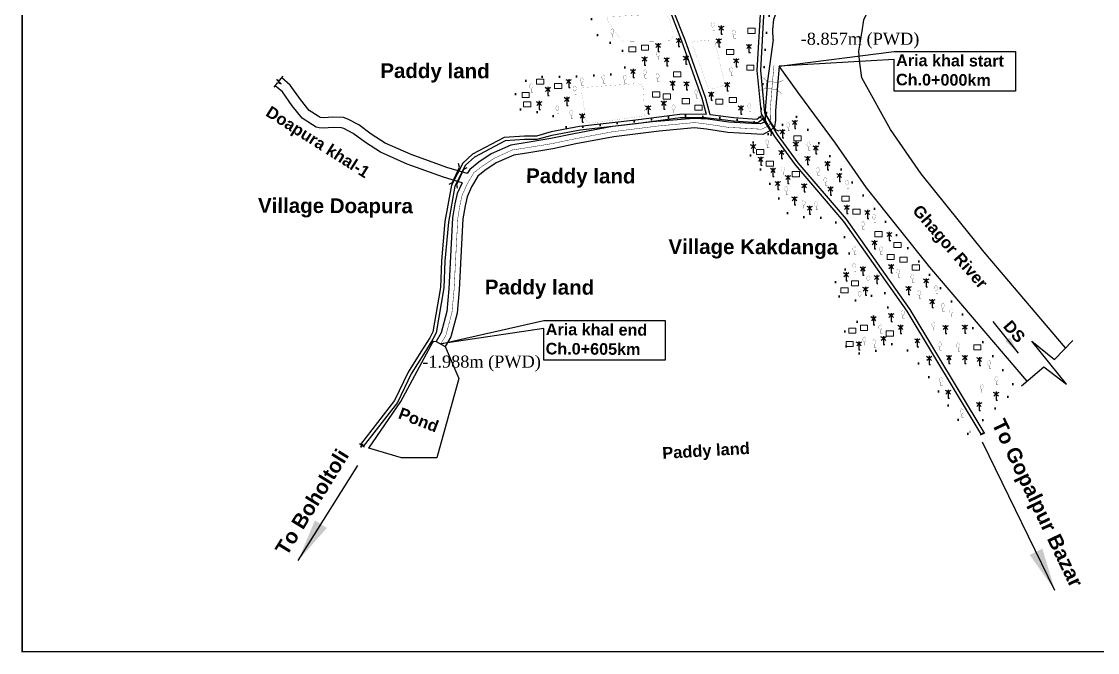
# Model space of a CAD drawing. Header units: millimetres. Extents: x -60726 to 103, y -105149 to -48.
# Drawn here: x -60530 to -59277, y -103888 to -103153 of the extents above; entities that cross this region are included whole.
import ezdxf

# ---------------------------------------------------------------- set-up
doc = ezdxf.new("R2010")
doc.units = ezdxf.units.MM
doc.header["$MEASUREMENT"] = 0
doc.linetypes.add('DOT2', pattern=[0.125, 0, -0.125])
doc.linetypes.add('PHANTOM2', pattern=[1.25, 0.625, -0.125, 0.125, -0.125, 0.125, -0.125])
for name, color, linetype in [('BC RD', 31, 'Continuous'), ('boundary', 7, 'Continuous'), ('Earthen Emb', 42, 'Continuous'), ('Home Stead', 151, 'Continuous'), ('Khal', 4, 'Continuous'), ('Proposed khal', 1, 'Continuous'), ('TEXT', 5, 'Continuous'), ('Trees', 77, 'Continuous')]:
    doc.layers.add(name, color=color, linetype=linetype)
for name, color, linetype, lineweight in [('Bridge or Culvert', 7, 'Continuous', 25), ('Existing Str', 7, 'PHANTOM2', 35), ('HOUSE', 144, 'Continuous', 18), ('OUTLINE', 7, 'Continuous', 15), ('Pond or Ditch', 7, 'Continuous', 9)]:
    doc.layers.add(name, color=color, linetype=linetype, lineweight=lineweight)
doc.styles.add('b', font='times.ttf')
doc.styles.get("Standard").update_dxf_attribs({"font": 'arial.ttf'})
doc.styles.add('sum', font='arialbd.ttf')
doc.dimstyles.get("Standard").update_dxf_attribs({"dimtxt": 0.18, "dimasz": 0.18, "dimexe": 0.18, "dimexo": 0.0625, "dimgap": 0.09, "dimtad": 0, "dimtih": 1, "dimtoh": 1, "dimdec": 4, "dimzin": 0, "dimdsep": 46, "dimtxsty": 'Standard', "dimblk": 'DATUMBLANK', "dimcen": 0.09, "dimadec": 0, "dimazin": 0, "dimtfac": 1, "dimtdec": 4, "dimtofl": 0, "dimtmove": 0, "dimatfit": 3, "dimfxl": 1, "dimtolj": 1, "dimtzin": 0, "dimarcsym": 0})

# ---------------------------------------------------------------- blocks, each defined once
blk = doc.blocks.new('A$C3B865840')
at = {"layer": 'Bridge or Culvert', "color": 7, "linetype": 'Continuous', "lineweight": 30}
for points in [[(0, 43.6), (13.8, 33.1), (91.3, 33.3), (105, 44.2)], [(0.2, 0), (13.9, 10.6), (91.4, 10.9), (105.2, 0.2)]]:
    blk.add_lwpolyline(points, dxfattribs=at)
blk = doc.blocks.new('_DatumBlank')
at = {"color": 0, "linetype": 'ByBlock', "lineweight": -2}
for p, q in [((0, 0.577), (-1, 0)), ((0, -0.577), (0, 0.577)), ((-1, 0), (0, -0.577))]:
    blk.add_line(p, q, dxfattribs=at)
blk = doc.blocks.new('A$C5B990698')
at = {"layer": 'TEXT', "color": 0, "lineweight": 25}
blk.add_leader([(0, 110.8), (26.4, 0)], dimstyle='Standard', override={"dimscale": 0.5, "dimasz": 100, "dimgap": 0.09, "dimtad": 0}, dxfattribs=at)

msp = doc.modelspace()

# ---------------------------------------------------------------- linework, layer by layer
at = {"layer": 'BC RD', "lineweight": 25, "ltscale": 0.1}
for points in [[(-59732.5, -103261.3), (-59737.6, -103242.8), (-59761.1, -103176.2), (-59774.9, -103140.8)], [(-59728.2, -103261.8), (-59733.8, -103241.6), (-59757.3, -103174.8), (-59771.5, -103138.7)], [(-59732.5, -103261.3), (-59733.4, -103261.2), (-59763.4, -103261.3), (-59814.9, -103268.2), (-59880.2, -103275.6), (-59913.4, -103281.8), (-59930.5, -103286.5), (-59944.6, -103286.7), (-59968, -103288.1), (-60004.9, -103307.7), (-60016.4, -103318.1), (-60029.3, -103343.6), (-60037.1, -103386.2), (-60041.2, -103432), (-60042.3, -103462.9), (-60051.2, -103514.5), (-60054.7, -103521.4), (-60065.1, -103537.9), (-60079.8, -103561.4), (-60095.7, -103594.6), (-60135.5, -103645.7)], [(-59665.5, -103265.9), (-59672.8, -103271.2), (-59701.1, -103269.2), (-59733.6, -103265.2), (-59763.2, -103265.3), (-59814.4, -103272.2), (-59879.6, -103279.5), (-59912.5, -103285.7), (-59930, -103290.5), (-59944.5, -103290.7), (-59966.9, -103292), (-60002.6, -103311), (-60013.2, -103320.6), (-60025.5, -103344.9), (-60033.1, -103386.7), (-60037.2, -103432.3), (-60038.4, -103463.3), (-60047.4, -103515.8), (-60051.2, -103523.2), (-60061.7, -103540), (-60076.3, -103563.4), (-60092.3, -103596.7), (-60132.2, -103648)], [(-59667.8, -103262.7), (-59673.9, -103267.1), (-59700.7, -103265.3), (-59728.2, -103261.8)], [(-60130.9, -103648.9), (-60133.5, -103647.2), (-60132.5, -103645.1), (-60135, -103648.6), (-60134.1, -103646.6), (-60136.5, -103644.9)]]:
    msp.add_lwpolyline(points, dxfattribs=at)
at = {"layer": 'boundary', "color": 0, "const_width": 1.76}
msp.add_lwpolyline([(-60529.3, -102510), (-58597.6, -102510), (-58597.6, -103886.9), (-60529.3, -103886.9), (-60529.3, -102510)], dxfattribs=at)
at = {"layer": 'Earthen Emb', "lineweight": 30}
for points in [[(-59412.5, -103633.8), (-59498.9, -103490.6), (-59572.7, -103385.9), (-59628.8, -103320.1), (-59653.1, -103286.9), (-59668.6, -103260.6), (-59673.4, -103210.3), (-59669.4, -103138.2), (-59637.4, -103088.1), (-59617, -103054.4), (-59614.2, -103039.5), (-59617.5, -103017.6), (-59613, -103008.6), (-59590.7, -103003.2), (-59559.3, -103004.2), (-59523.5, -102988.5), (-59476.2, -102967.6), (-59442.1, -102941.5), (-59413.2, -102912.2), (-59406.4, -102887.3), (-59417.4, -102837.9)], [(-59409, -103631.8), (-59495.5, -103488.4), (-59569.5, -103383.4), (-59625.6, -103317.6), (-59649.7, -103284.7), (-59664.7, -103259.4), (-59669.4, -103210.2), (-59665.5, -103139.5), (-59634, -103090.2), (-59613.2, -103055.8), (-59610.2, -103039.6), (-59613.4, -103018.2), (-59610.3, -103012.1), (-59590.3, -103007.2), (-59558.5, -103008.3), (-59521.9, -102992.1), (-59474.1, -102971.1), (-59439.4, -102944.5), (-59409.6, -102914.3), (-59402.3, -102887.4), (-59413.5, -102837.2)], [(-59413.5, -103634.3), (-59411.1, -103632.9), (-59410.3, -103633.8), (-59411.3, -103631.9), (-59410.5, -103632.7), (-59408.4, -103631.5)]]:
    msp.add_lwpolyline(points, dxfattribs=at)
at = {"layer": 'Existing Str', "linetype": 'Continuous', "const_width": 0.386}
for points in [[(-59667.5, -103217.9), (-59662.1, -103222.5), (-59649.3, -103224.3), (-59642.9, -103221.5)], [(-59669.7, -103233.5), (-59663.3, -103230.7), (-59650.5, -103232.6), (-59645.1, -103237.1)], [(-59663.3, -103230.7), (-59662.1, -103222.5)], [(-59650.5, -103232.6), (-59649.3, -103224.3)]]:
    msp.add_lwpolyline(points, dxfattribs=at)
at = {"layer": 'Home Stead', "color": 7, "linetype": 'DOT2', "lineweight": 50, "ltscale": 159.474072, "flags": 128}
for points in [[(-59668.7, -103254.8), (-59674.1, -103270.9), (-59706.8, -103266), (-59759.6, -103263), (-59805.3, -103268.2), (-59891.3, -103277.5), (-59900.3, -103274.7), (-59913.3, -103260.9), (-59925.7, -103258.9), (-59945.3, -103258.2), (-59952.9, -103252.7), (-59955, -103236.5), (-59945, -103223.1), (-59930.5, -103217.6), (-59891, -103217.6), (-59846.6, -103214.8), (-59833.9, -103214.5), (-59826.6, -103205.6), (-59828.4, -103191.8), (-59833.3, -103179.2), (-59856.2, -103176.7), (-59864.8, -103157.6), (-59875.3, -103110.6), (-59888.9, -103104.4), (-59902.5, -103087.7), (-59913, -103061.7), (-59929.7, -103030.8), (-59960.3, -103001.4), (-59981.2, -102989.3), (-59995.5, -102991.7), (-60000.9, -102999), (-60009.7, -103007.5), (-60025.9, -103003.2), (-60034, -102988.6), (-60026.7, -102980.5), (-60016.7, -102977), (-60009.7, -102972), (-60018.2, -102957), (-60026.9, -102927.4), (-60028.8, -102915), (-60035, -102904.5), (-60057.2, -102902.7), (-60069.3, -102895.4), (-60069, -102881.4), (-60068.7, -102872.9), (-60076, -102867.1), (-60084.5, -102866.8), (-60099.2, -102860.1), (-60108.6, -102855.2), (-60122.3, -102859.8), (-60133.6, -102856.8), (-60135.4, -102847.6), (-60131.4, -102843.4), (-60112.3, -102839.1), (-60077.2, -102837.9), (-60059.9, -102834.2), (-60032.5, -102839.1), (-60025.6, -102824.1), (-60037.2, -102804.1), (-60050.6, -102782.1), (-60064.8, -102772.1), (-60086.8, -102767.9), (-60126.4, -102778.5), (-60147.3, -102759.2), (-60156.6, -102735.9), (-60149.6, -102702.6), (-60143.4, -102686.3), (-60151.9, -102656.9), (-60165.1, -102616.6), (-60171.9, -102585.7), (-60149, -102580.1), (-60134.4, -102580.8), (-60118.4, -102587.7), (-60102.3, -102599.6), (-60082.8, -102617.6), (-60056.3, -102650.8), (-60027.6, -102696.7), (-60000.6, -102743.8), (-59957.1, -102789.2), (-59932.6, -102826.5), (-59892.7, -102885.4), (-59865.2, -102933.1), (-59826, -102937.4), (-59802.8, -102958.8), (-59780.1, -102989.4), (-59788.9, -103019.9), (-59801.3, -103035), (-59796.5, -103052.9), (-59772.4, -103074.9), (-59751.1, -103090.8), (-59729.8, -103103.1), (-59678.8, -103093.6), (-59659.5, -103086.7), (-59653.3, -103106.7), (-59662.9, -103167.2), (-59668.7, -103254.8)], [(-59428.1, -103633.3), (-59479.3, -103559.2), (-59496.4, -103537), (-59515.7, -103528.5), (-59538.9, -103538.2), (-59564, -103540.5), (-59575.8, -103522.4), (-59567, -103505.7), (-59545.2, -103499), (-59529.8, -103494.2), (-59518.1, -103482.9), (-59520.8, -103473.5), (-59529.5, -103464.8), (-59543.6, -103475.2), (-59564.7, -103478.8), (-59582.8, -103471.5), (-59582.1, -103450.3), (-59568.4, -103439.9), (-59566.4, -103422.8), (-59573.4, -103399.2), (-59583.3, -103385.5), (-59590, -103380.3), (-59608.6, -103382.8), (-59637.3, -103377.8), (-59655, -103347.7), (-59677.2, -103314.1), (-59684.4, -103305.2), (-59683.8, -103296), (-59671.5, -103291.4), (-59636.8, -103268.7), (-59628.4, -103263.1), (-59534, -103374.8), (-59500.1, -103414.6), (-59428.4, -103502), (-59371.8, -103581.1), (-59428.1, -103633.3)]]:
    msp.add_lwpolyline(points, dxfattribs=at)
at = {"layer": 'HOUSE'}
for points in [[(-59684.3, -103167), (-59675.8, -103167), (-59675.8, -103161.1), (-59684.3, -103161.1), (-59684.3, -103167)], [(-59808.3, -103186.6), (-59799.9, -103186.6), (-59799.9, -103180.7), (-59808.3, -103180.7), (-59808.3, -103186.6)], [(-59823, -103188.6), (-59814.6, -103188.6), (-59814.6, -103182.7), (-59823, -103182.7), (-59823, -103188.6)], [(-59709.1, -103191.7), (-59700.6, -103191.7), (-59700.6, -103185.8), (-59709.1, -103185.8), (-59709.1, -103191.7)], [(-59685.7, -103210), (-59677.2, -103210), (-59677.2, -103204.1), (-59685.7, -103204.1), (-59685.7, -103210)], [(-59770.9, -103217.7), (-59762.4, -103217.7), (-59762.4, -103211.7), (-59770.9, -103211.7), (-59770.9, -103217.7)], [(-59930.3, -103226.1), (-59921.9, -103226.1), (-59921.9, -103220.2), (-59930.3, -103220.2), (-59930.3, -103226.1)], [(-59909.5, -103231.3), (-59901.1, -103231.3), (-59901.1, -103225.4), (-59909.5, -103225.4), (-59909.5, -103231.3)], [(-59947.2, -103241.7), (-59938.8, -103241.7), (-59938.8, -103235.8), (-59947.2, -103235.8), (-59947.2, -103241.7)], [(-59795.3, -103241.1), (-59786.9, -103241.1), (-59786.9, -103235.2), (-59795.3, -103235.2), (-59795.3, -103241.1)], [(-59782.9, -103243.4), (-59774.5, -103243.4), (-59774.5, -103237.5), (-59782.9, -103237.5), (-59782.9, -103243.4)], [(-59760.8, -103248.9), (-59752.4, -103248.9), (-59752.4, -103243), (-59760.8, -103243), (-59760.8, -103248.9)], [(-59721.7, -103249.3), (-59713.3, -103249.3), (-59713.3, -103243.4), (-59721.7, -103243.4), (-59721.7, -103249.3)], [(-59705.9, -103247.5), (-59697.4, -103247.5), (-59697.4, -103241.6), (-59705.9, -103241.6), (-59705.9, -103247.5)], [(-59945.4, -103252.6), (-59937, -103252.6), (-59937, -103246.7), (-59945.4, -103246.7), (-59945.4, -103252.6)], [(-59745.9, -103256.4), (-59737.4, -103256.4), (-59737.4, -103250.4), (-59745.9, -103250.4), (-59745.9, -103256.4)], [(-59630.7, -103292), (-59622.2, -103292), (-59622.2, -103286.1), (-59630.7, -103286.1), (-59630.7, -103292)], [(-59674.4, -103308), (-59665.9, -103308), (-59665.9, -103302.1), (-59674.4, -103302.1), (-59674.4, -103308)], [(-59662.9, -103321.6), (-59654.5, -103321.6), (-59654.5, -103315.7), (-59662.9, -103315.7), (-59662.9, -103321.6)], [(-59632.6, -103333.9), (-59624.2, -103333.9), (-59624.2, -103328), (-59632.6, -103328), (-59632.6, -103333.9)], [(-59574.7, -103362.4), (-59566.2, -103362.4), (-59566.2, -103356.5), (-59574.7, -103356.5), (-59574.7, -103362.4)], [(-59562, -103377.4), (-59553.6, -103377.4), (-59553.6, -103371.5), (-59562, -103371.5), (-59562, -103377.4)], [(-59536.3, -103403.7), (-59527.9, -103403.7), (-59527.9, -103397.8), (-59536.3, -103397.8), (-59536.3, -103403.7)], [(-59514.3, -103416.3), (-59505.9, -103416.3), (-59505.9, -103410.4), (-59514.3, -103410.4), (-59514.3, -103416.3)], [(-59522.2, -103430.4), (-59513.8, -103430.4), (-59513.8, -103424.5), (-59522.2, -103424.5), (-59522.2, -103430.4)], [(-59507.3, -103433.3), (-59498.8, -103433.3), (-59498.8, -103427.4), (-59507.3, -103427.4), (-59507.3, -103433.3)], [(-59493.1, -103442.5), (-59484.6, -103442.5), (-59484.6, -103436.5), (-59493.1, -103436.5), (-59493.1, -103442.5)], [(-59563.8, -103461.1), (-59555.4, -103461.1), (-59555.4, -103455.2), (-59563.8, -103455.2), (-59563.8, -103461.1)], [(-59576.1, -103469), (-59567.7, -103469), (-59567.7, -103463.1), (-59576.1, -103463.1), (-59576.1, -103469)], [(-59566.9, -103516.1), (-59558.4, -103516.1), (-59558.4, -103510.2), (-59566.9, -103510.2), (-59566.9, -103516.1)], [(-59553.3, -103512.8), (-59544.9, -103512.8), (-59544.9, -103506.9), (-59553.3, -103506.9), (-59553.3, -103512.8)], [(-59523.1, -103519.4), (-59514.7, -103519.4), (-59514.7, -103513.5), (-59523.1, -103513.5), (-59523.1, -103519.4)], [(-59569.9, -103531.5), (-59561.5, -103531.5), (-59561.5, -103525.6), (-59569.9, -103525.6), (-59569.9, -103531.5)], [(-59421.3, -103535.4), (-59412.9, -103535.4), (-59412.9, -103529.5), (-59421.3, -103529.5), (-59421.3, -103535.4)]]:
    msp.add_lwpolyline(points, dxfattribs=at)
at = {"layer": 'Khal', "color": 4, "linetype": 'Continuous'}
for points in [[(-59314.3, -103533.2), (-59409.2, -103421.9), (-59482.5, -103330.4), (-59518.3, -103278.8), (-59551.7, -103218.8), (-59554.5, -103198.4), (-59555, -103187.8), (-59553.2, -103176.2), (-59551.2, -103164.6), (-59549.3, -103151.3), (-59542.6, -103137.3), (-59529.7, -103109.4), (-59494.4, -103076.1), (-59474.9, -103059.2), (-59454.8, -103048), (-59423.4, -103024), (-59386.4, -102997.5), (-59357.1, -102979.7), (-59339.4, -102946.9), (-59338.7, -102929.1), (-59337.5, -102918.5), (-59345.7, -102828.4), (-59345.7, -102828)], [(-59654.9, -103174.2), (-59655.2, -103162.9), (-59654, -103150.4), (-59646.8, -103132.4), (-59631.6, -103108.1), (-59614.5, -103083.8), (-59574.8, -103044), (-59553.4, -103023.5), (-59537.8, -103014), (-59498.8, -102989.9), (-59457.5, -102968), (-59440.9, -102956.8), (-59412, -102935.3), (-59405.7, -102926.3), (-59405.3, -102922.8), (-59394.3, -102887.4), (-59407.5, -102838.9)], [(-60235.8, -103229.5), (-60231.6, -103224.3), (-60227.6, -103225.8), (-60233.2, -103220.8), (-60229.6, -103221.9), (-60225.3, -103217)], [(-60017.2, -103341), (-60038.6, -103334.4), (-60080.9, -103319.4), (-60112.2, -103305.3), (-60129.7, -103294.2), (-60143.8, -103283.6), (-60154.9, -103277.7), (-60157.4, -103276.8), (-60167.3, -103276.7), (-60178.7, -103277.3), (-60183.6, -103276.9), (-60187.1, -103276.1), (-60191.2, -103273.5), (-60203.3, -103265.7), (-60214.9, -103251.2), (-60226.4, -103235.2), (-60234.6, -103228.1)], [(-60011, -103330.3), (-60034.8, -103323), (-60076.4, -103308.2), (-60106.5, -103294.7), (-60122.9, -103284.3), (-60137.4, -103273.5), (-60150, -103266.7), (-60155.2, -103264.8), (-60167.6, -103264.7), (-60178.6, -103265.3), (-60181.9, -103265), (-60182.3, -103264.9), (-60184.7, -103263.4), (-60195.2, -103256.6), (-60205.4, -103243.9), (-60217.4, -103227.1), (-60226.9, -103218.9)]]:
    msp.add_lwpolyline(points, dxfattribs=at)
at = {"layer": 'Khal', "lineweight": 25, "ltscale": 0.1}
for points in [[(-59359.3, -103571.7), (-59472.4, -103439.2), (-59546.2, -103346.9), (-59582.3, -103294.9), (-59624.9, -103237.1), (-59647.9, -103205.3)], [(-60036.7, -103531.6), (-60020.9, -103568.9), (-60046.4, -103661.2), (-60087.7, -103661.2), (-60125.6, -103649.9), (-60088.6, -103595.7), (-60053, -103530.1), (-60050.5, -103525.5), (-60047.1, -103525.6)], [(-59365.8, -103577.2), (-59339.6, -103555.2), (-59313.2, -103575.5), (-59353.6, -103525.5), (-59327.2, -103546.6), (-59305.7, -103524.4)]]:
    msp.add_lwpolyline(points, dxfattribs=at)
at = {"layer": 'Pond or Ditch', "color": 4, "const_width": 0.0863}
for points in [[(-59796, -103126), (-59779.4, -103142.4), (-59773.4, -103157), (-59772, -103165.3, -0.151753), (-59773.1, -103174, -0.295317), (-59775.8, -103175.7), (-59827.7, -103176.6, -0.094563), (-59832.3, -103174.3), (-59847.6, -103152.3, -0.267817), (-59848, -103149.1, -0.052631), (-59847.3, -103147.7), (-59810.8, -103145.7, 0.249202), (-59807.6, -103143.8, 0.229842), (-59806.8, -103135.4), (-59810.7, -103128.9, -0.331467), (-59810.5, -103126.8, -0.203975), (-59801.9, -103122.9, -0.260068), (-59796, -103126, 0.549121)], [(-59722, -103179.8), (-59712.9, -103218.4, -0.09262), (-59712.6, -103225.9, -0.268822), (-59714.7, -103228.6, -0.053018), (-59726.1, -103231.8, -0.208682), (-59730.2, -103230.8), (-59748.1, -103182.7, -0.13987), (-59748.5, -103177.6, -0.243513), (-59747.6, -103176.5), (-59727, -103174.6, -0.475493), (-59722, -103179.8, 0.656476)], [(-59877.4, -103230.1), (-59814.4, -103225.5, -0.162831), (-59808.4, -103227, -0.242317), (-59806.3, -103230.8), (-59804.5, -103259.8, -0.232589), (-59805.8, -103263.1), (-59866, -103271.3, -0.298828), (-59872.9, -103268), (-59877.9, -103235.2, -0.115251), (-59877.4, -103230.1, -1.340796)]]:
    msp.add_lwpolyline(points, format="xyb", dxfattribs=at)
at = {"layer": 'Proposed khal', "lineweight": 25, "ltscale": 0.1}
for points in [[(-59654.9, -103174.2), (-59661.6, -103222.2), (-59664.3, -103256.8), (-59664.1, -103267.2), (-59664.5, -103269.9), (-59664.8, -103270.2), (-59669.5, -103272.5), (-59679.9, -103271.9), (-59706.4, -103270.4), (-59730.9, -103266.7), (-59747.8, -103266), (-59795.3, -103270), (-59842.1, -103275.5), (-59887.1, -103283.9), (-59913.7, -103289.5), (-59941.2, -103294), (-59960.5, -103297), (-59983.2, -103307.4), (-59997.6, -103317.1), (-60008.1, -103325.3), (-60011, -103330.3)], [(-59647.9, -103205.3), (-59649.6, -103223.2), (-59652.3, -103257.2), (-59652, -103268), (-59653.3, -103275.8), (-59657.9, -103280.2), (-59667, -103284.7), (-59680.6, -103283.9), (-59707.6, -103282.4), (-59732.6, -103278.6), (-59746.5, -103276.8), (-59787.6, -103280.7), (-59840.3, -103287.3), (-59884.8, -103295.6), (-59911.5, -103301.3), (-59939.3, -103305.9), (-59957, -103308.6), (-59977.3, -103317.9), (-59990.5, -103326.8), (-59998.9, -103333.4), (-60006.2, -103345.7), (-60011.3, -103357.2), (-60013.7, -103367.9), (-60016.2, -103383.1), (-60017.7, -103412.3), (-60020.4, -103465.4), (-60023, -103492.8), (-60030.2, -103520.4), (-60036.7, -103531.6)], [(-60017.2, -103341), (-60022.8, -103353.5), (-60025.5, -103365.6), (-60028.1, -103381.8), (-60029.7, -103411.7), (-60032.4, -103464.6), (-60034.9, -103490.7), (-60041.4, -103515.8), (-60047.1, -103525.6)], [(-60047.1, -103525.6), (-60036.7, -103531.6)]]:
    msp.add_lwpolyline(points, dxfattribs=at)
at = {"layer": 'Proposed khal', "color": 7, "linetype": 'PHANTOM2', "lineweight": 25, "ltscale": 10, "const_width": 0.5}
msp.add_lwpolyline([(-59653.9, -103204.7), (-59655.6, -103222.7), (-59658.3, -103257), (-59658.1, -103267.6), (-59658.9, -103272.9), (-59661.4, -103275.2), (-59668.2, -103278.6), (-59680.2, -103277.9), (-59707, -103276.4), (-59731.8, -103272.6), (-59746.4, -103270.8), (-59788.3, -103274.8), (-59841.2, -103281.4), (-59886, -103289.8), (-59912.6, -103295.4), (-59940.3, -103299.9), (-59958.8, -103302.8), (-59980.2, -103312.7), (-59994.1, -103322), (-60003.5, -103329.3), (-60011.5, -103343), (-60017, -103355.3), (-60019.6, -103366.8), (-60022.1, -103382.4), (-60023.7, -103412), (-60026.4, -103465), (-60028.9, -103491.8), (-60035.8, -103518.1), (-60041.9, -103528.6)], dxfattribs=at)
at = {"layer": 'TEXT', "color": 7}
for points in [[(-59513.9, -103197.4), (-59647.9, -103205.3), (-59513.9, -103188), (-59372.7, -103188), (-59372.7, -103234.2), (-59513.9, -103234.2)], [(-59921.8, -103510.5), (-60041.9, -103528.6), (-59921.8, -103501.3), (-59780.6, -103501.3), (-59780.6, -103547.5), (-59921.8, -103547.5)]]:
    msp.add_lwpolyline(points, close=True, dxfattribs=at)
at = {"layer": 'Trees', "color": 3, "linetype": 'Continuous', "const_width": 0.179}
for points in [[(-59725.3, -103159.9, 0.606435), (-59725.3, -103153.7, 0.606435)], [(-59842.2, -103167.9, 0.606435), (-59842.2, -103161.7, 0.606435)], [(-59700.5, -103169.1, 0.606435), (-59700.5, -103162.9, 0.606435)], [(-59788.9, -103194.3, 0.606435), (-59788.9, -103188.1, 0.606435)], [(-59703.9, -103212.3, 0.606435), (-59703.9, -103206.1, 0.606435)], [(-59877.8, -103224.6, 0.606435), (-59877.8, -103218.4, 0.606435)], [(-59852.5, -103221.5, 0.606435), (-59852.5, -103215.3, 0.606435)], [(-59827.7, -103221.5, 0.606435), (-59827.7, -103215.3, 0.606435)], [(-59804.2, -103215.4, 0.606435), (-59804.2, -103209.2, 0.606435)], [(-59789.5, -103219.7, 0.606435), (-59789.5, -103213.5, 0.606435)], [(-59936.8, -103231.8, 0.606435), (-59936.8, -103225.6, 0.606435)], [(-59886, -103234.3, 0.606435), (-59886, -103228.1, 0.606435)], [(-59744.5, -103238.7, 0.606435), (-59744.5, -103232.5, 0.606435)], [(-59906.2, -103257.2, 0.606435), (-59906.2, -103251, 0.606435)], [(-59770.9, -103256.1, 0.606435), (-59770.9, -103249.9, 0.606435)], [(-59682.6, -103254.7, 0.606435), (-59682.6, -103248.5, 0.606435)], [(-59890.1, -103262.5, 0.606435), (-59890.1, -103256.3, 0.606435)], [(-59637.3, -103276.8, 0.606435), (-59637.3, -103270.6, 0.606435)], [(-59661.7, -103296.8, 0.606435), (-59661.7, -103290.6, 0.606435)], [(-59613.7, -103299.4, 0.606435), (-59613.7, -103293.2, 0.606435)], [(-59643.2, -103328.2, 0.606435), (-59643.2, -103322, 0.606435)], [(-59602.8, -103329.1, 0.606435), (-59602.8, -103322.9, 0.606435)], [(-59594, -103340.5, 0.606435), (-59594, -103334.3, 0.606435)], [(-59568.9, -103344, 0.606435), (-59568.9, -103337.8, 0.606435)], [(-59639.7, -103351, 0.606435), (-59639.7, -103344.8, 0.606435)], [(-59619.4, -103367.1, 0.606435), (-59619.4, -103360.9, 0.606435)], [(-59604.8, -103368.5, 0.606435), (-59604.8, -103362.3, 0.606435)], [(-59537.4, -103383.7, 0.606435), (-59537.4, -103377.5, 0.606435)], [(-59550.4, -103392, 0.606435), (-59550.4, -103385.8, 0.606435)], [(-59560.2, -103421.1, 0.606435), (-59560.2, -103414.8, 0.606435)], [(-59529.5, -103421.1, 0.606435), (-59529.5, -103414.8, 0.606435)], [(-59560.3, -103440.6, 0.606435), (-59560.3, -103434.4, 0.606435)], [(-59509.2, -103447.5, 0.606435), (-59509.2, -103441.3, 0.606435)], [(-59544, -103455.2, 0.606435), (-59544, -103449, 0.606435)], [(-59492.7, -103453.5, 0.606435), (-59492.7, -103447.3, 0.606435)], [(-59554.1, -103473.4, 0.606435), (-59554.1, -103467.1, 0.606435)], [(-59484.8, -103472.3, 0.606435), (-59484.8, -103466.1, 0.606435)], [(-59465.2, -103466.7, 0.606435), (-59465.2, -103460.5, 0.606435)], [(-59457.3, -103487.2, 0.606435), (-59457.3, -103480.9, 0.606435)], [(-59503.7, -103495.2, 0.606435), (-59503.7, -103489, 0.606435)], [(-59447.6, -103493.5, 0.606435), (-59447.6, -103487.3, 0.606435)], [(-59530, -103512.4, 0.606435), (-59530, -103506.2, 0.606435)], [(-59468.2, -103509.1, 0.606435), (-59468.2, -103502.9, 0.606435)], [(-59548.6, -103526.5, 0.606435), (-59548.6, -103520.3, 0.606435)], [(-59537.2, -103529.3, 0.606435), (-59537.2, -103523.1, 0.606435)], [(-59460.7, -103532.2, 0.606435), (-59460.7, -103526, 0.606435)], [(-59439.5, -103533.4, 0.606435), (-59439.5, -103527.2, 0.606435)], [(-59403.2, -103553.9, 0.606435), (-59403.2, -103547.7, 0.606435)], [(-59459.7, -103573.6, 0.606435), (-59459.7, -103567.4, 0.606435)], [(-59394.8, -103572.6, 0.606435), (-59394.8, -103566.4, 0.606435)], [(-59412, -103581.7, 0.606435), (-59412, -103575.5, 0.606435)], [(-59435.2, -103610.2, 0.606435), (-59435.2, -103604, 0.606435)]]:
    msp.add_lwpolyline(points, format="xyb", close=True, dxfattribs=at)
at = {"layer": 'Trees', "color": 3, "linetype": 'Continuous', "const_width": 0.319}
for points in [[(-59842.2, -103167.9), (-59842.2, -103171.6)], [(-59725.3, -103159.9), (-59725.3, -103163.6)], [(-59725.3, -103163.6), (-59723.1, -103163.6)], [(-59842.2, -103171.6), (-59840, -103171.6)], [(-59700.5, -103169.1), (-59700.5, -103172.8)], [(-59700.5, -103172.8), (-59698.3, -103172.8)], [(-59788.9, -103194.3), (-59788.9, -103198)], [(-59788.9, -103198), (-59786.7, -103198)], [(-59804.2, -103215.4), (-59804.2, -103219)], [(-59703.9, -103212.3), (-59703.9, -103216)], [(-59703.9, -103216), (-59701.8, -103216)], [(-59877.8, -103224.6), (-59877.8, -103228.2)], [(-59877.8, -103228.2), (-59875.7, -103228.2)], [(-59852.5, -103221.5), (-59852.5, -103225.2)], [(-59852.5, -103225.2), (-59850.3, -103225.2)], [(-59827.7, -103221.5), (-59827.7, -103225.2)], [(-59827.7, -103225.2), (-59825.6, -103225.2)], [(-59804.2, -103219), (-59802, -103219)], [(-59789.5, -103219.7), (-59789.5, -103223.4)], [(-59789.5, -103223.4), (-59787.4, -103223.4)], [(-59936.8, -103231.8), (-59936.8, -103235.5)], [(-59936.8, -103235.5), (-59934.6, -103235.5)], [(-59886, -103234.3), (-59886, -103238)], [(-59886, -103238), (-59883.9, -103238)], [(-59744.5, -103238.7), (-59744.5, -103242.3)], [(-59744.5, -103242.3), (-59742.3, -103242.3)], [(-59770.9, -103256.1), (-59770.9, -103259.7)], [(-59682.6, -103254.7), (-59682.6, -103258.4)], [(-59906.2, -103257.2), (-59906.2, -103260.8)], [(-59906.2, -103260.8), (-59904.1, -103260.8)], [(-59890.1, -103262.5), (-59890.1, -103266.1)], [(-59890.1, -103266.1), (-59887.9, -103266.1)], [(-59770.9, -103259.7), (-59768.7, -103259.7)], [(-59682.6, -103258.4), (-59680.5, -103258.4)], [(-59637.3, -103276.8), (-59637.3, -103280.4)], [(-59637.3, -103280.4), (-59635.1, -103280.4)], [(-59661.7, -103296.8), (-59661.7, -103300.4)], [(-59661.7, -103300.4), (-59659.5, -103300.4)], [(-59613.7, -103299.4), (-59613.7, -103303)], [(-59613.7, -103303), (-59611.5, -103303)], [(-59643.2, -103328.2), (-59643.2, -103331.9)], [(-59602.8, -103329.1), (-59602.8, -103332.8)], [(-59643.2, -103331.9), (-59641.1, -103331.9)], [(-59602.8, -103332.8), (-59600.7, -103332.8)], [(-59594, -103340.5), (-59594, -103344.1)], [(-59568.9, -103344), (-59568.9, -103347.6)], [(-59639.7, -103351), (-59639.7, -103354.7)], [(-59639.7, -103354.7), (-59637.5, -103354.7)], [(-59594, -103344.1), (-59591.9, -103344.1)], [(-59568.9, -103347.6), (-59566.7, -103347.6)], [(-59619.4, -103367.1), (-59619.4, -103370.7)], [(-59604.8, -103368.5), (-59604.8, -103372.2)], [(-59619.4, -103370.7), (-59617.3, -103370.7)], [(-59604.8, -103372.2), (-59602.6, -103372.2)], [(-59550.4, -103392), (-59550.4, -103395.6)], [(-59537.4, -103383.7), (-59537.4, -103387.3)], [(-59537.4, -103387.3), (-59535.2, -103387.3)], [(-59550.4, -103395.6), (-59548.3, -103395.6)], [(-59560.2, -103421.1), (-59560.2, -103424.7)], [(-59560.2, -103424.7), (-59558, -103424.7)], [(-59529.5, -103421.1), (-59529.5, -103424.7)], [(-59529.5, -103424.7), (-59527.3, -103424.7)], [(-59560.3, -103440.6), (-59560.3, -103444.2)], [(-59560.3, -103444.2), (-59558.2, -103444.2)], [(-59544, -103455.2), (-59544, -103458.8)], [(-59509.2, -103447.5), (-59509.2, -103451.1)], [(-59509.2, -103451.1), (-59507.1, -103451.1)], [(-59492.7, -103453.5), (-59492.7, -103457.2)], [(-59544, -103458.8), (-59541.8, -103458.8)], [(-59492.7, -103457.2), (-59490.5, -103457.2)], [(-59465.2, -103466.7), (-59465.2, -103470.3)], [(-59554.1, -103473.4), (-59554.1, -103477)], [(-59554.1, -103477), (-59552, -103477)], [(-59484.8, -103472.3), (-59484.8, -103475.9)], [(-59484.8, -103475.9), (-59482.6, -103475.9)], [(-59465.2, -103470.3), (-59463, -103470.3)], [(-59457.3, -103487.2), (-59457.3, -103490.8)], [(-59457.3, -103490.8), (-59455.1, -103490.8)], [(-59447.6, -103493.5), (-59447.6, -103497.2)], [(-59503.7, -103495.2), (-59503.7, -103498.9)], [(-59503.7, -103498.9), (-59501.6, -103498.9)], [(-59447.6, -103497.2), (-59445.4, -103497.2)], [(-59530, -103512.4), (-59530, -103516)], [(-59530, -103516), (-59527.8, -103516)], [(-59468.2, -103509.1), (-59468.2, -103512.7)], [(-59468.2, -103512.7), (-59466, -103512.7)], [(-59548.6, -103526.5), (-59548.6, -103530.2)], [(-59548.6, -103530.2), (-59546.4, -103530.2)], [(-59537.2, -103529.3), (-59537.2, -103533)], [(-59537.2, -103533), (-59535, -103533)], [(-59460.7, -103532.2), (-59460.7, -103535.8)], [(-59460.7, -103535.8), (-59458.6, -103535.8)], [(-59439.5, -103533.4), (-59439.5, -103537.1)], [(-59439.5, -103537.1), (-59437.4, -103537.1)], [(-59403.2, -103553.9), (-59403.2, -103557.5)], [(-59403.2, -103557.5), (-59401, -103557.5)], [(-59459.7, -103573.6), (-59459.7, -103577.2)], [(-59459.7, -103577.2), (-59457.6, -103577.2)], [(-59412, -103581.7), (-59412, -103585.3)], [(-59394.8, -103572.6), (-59394.8, -103576.2)], [(-59394.8, -103576.2), (-59392.7, -103576.2)], [(-59412, -103585.3), (-59409.8, -103585.3)], [(-59435.2, -103610.2), (-59435.2, -103613.8)], [(-59435.2, -103613.8), (-59433.1, -103613.8)]]:
    msp.add_lwpolyline(points, dxfattribs=at)
at = {"layer": 'Trees', "color": 3, "lineweight": 30}
for points in [[(-59715.4, -103158), (-59715.4, -103167.9), (-59713.9, -103167.9)], [(-59788.9, -103178.2), (-59788.9, -103188.1), (-59787.3, -103188.1)], [(-59765, -103172.4), (-59765, -103182.3), (-59763.4, -103182.3)], [(-59718.2, -103172.9), (-59718.2, -103182.8), (-59716.7, -103182.8)], [(-59683, -103179.4), (-59683, -103189.4), (-59681.4, -103189.4)], [(-59756.4, -103193), (-59756.4, -103202.9), (-59754.9, -103202.9)], [(-59804.7, -103194.1), (-59804.7, -103204), (-59803.1, -103204)], [(-59778.8, -103194.9), (-59778.8, -103204.8), (-59777.3, -103204.8)], [(-59698, -103196.1), (-59698, -103206), (-59696.5, -103206)], [(-59818, -103208.4), (-59818, -103218.3), (-59816.5, -103218.3)], [(-59917.1, -103229.3), (-59917.1, -103239.2), (-59915.6, -103239.2)], [(-59892.9, -103220.2), (-59892.9, -103230.1), (-59891.4, -103230.1)], [(-59771.9, -103222.3), (-59771.9, -103232.2), (-59770.4, -103232.2)], [(-59755.9, -103222.9), (-59755.9, -103232.8), (-59754.3, -103232.8)], [(-59708.5, -103223.8), (-59708.5, -103233.7), (-59706.9, -103233.7)], [(-59895.1, -103240.9), (-59895.1, -103250.8), (-59893.5, -103250.8)], [(-59727, -103235), (-59727, -103244.9), (-59725.5, -103244.9)], [(-59927.4, -103245.7), (-59927.4, -103255.6), (-59925.8, -103255.6)], [(-59800.5, -103250.8), (-59800.5, -103260.7), (-59798.9, -103260.7)], [(-59782.2, -103245.5), (-59782.2, -103255.4), (-59780.7, -103255.4)], [(-59692.4, -103251), (-59692.4, -103260.9), (-59690.9, -103260.9)], [(-59877.2, -103260.3), (-59877.2, -103270.2), (-59875.7, -103270.2)], [(-59629.8, -103267.9), (-59629.8, -103277.8), (-59628.3, -103277.8)], [(-59644.1, -103278.7), (-59644.1, -103288.6), (-59642.6, -103288.6)], [(-59628.4, -103293), (-59628.4, -103302.9), (-59626.8, -103302.9)], [(-59678, -103295.9), (-59678, -103305.8), (-59676.5, -103305.8)], [(-59645.2, -103302.8), (-59645.2, -103312.7), (-59643.7, -103312.7)], [(-59605.2, -103297.5), (-59605.2, -103307.4), (-59603.7, -103307.4)], [(-59669.4, -103310.7), (-59669.4, -103320.6), (-59667.8, -103320.6)], [(-59614.8, -103309.8), (-59614.8, -103319.8), (-59613.2, -103319.8)], [(-59591.6, -103315.8), (-59591.6, -103325.7), (-59590.1, -103325.7)], [(-59655.1, -103323.6), (-59655.1, -103333.5), (-59653.5, -103333.5)], [(-59577.8, -103329.6), (-59577.8, -103339.5), (-59576.3, -103339.5)], [(-59649.5, -103338.9), (-59649.5, -103348.8), (-59648, -103348.8)], [(-59637.7, -103331.9), (-59637.7, -103341.8), (-59636.1, -103341.8)], [(-59618.7, -103341.6), (-59618.7, -103351.5), (-59617.1, -103351.5)], [(-59588.1, -103345.3), (-59588.1, -103355.2), (-59586.6, -103355.2)], [(-59630, -103356.8), (-59630, -103366.7), (-59628.5, -103366.7)], [(-59612.4, -103367.7), (-59612.4, -103377.6), (-59610.8, -103377.6)], [(-59569.2, -103366.8), (-59569.2, -103376.7), (-59567.6, -103376.7)], [(-59545.1, -103372.6), (-59545.1, -103382.5), (-59543.6, -103382.5)], [(-59519.6, -103398.2), (-59519.6, -103408.1), (-59518, -103408.1)], [(-59536.9, -103407.9), (-59536.9, -103417.8), (-59535.3, -103417.8)], [(-59550.5, -103438.5), (-59550.5, -103448.4), (-59548.9, -103448.4)], [(-59517.3, -103435.8), (-59517.3, -103445.7), (-59515.8, -103445.7)], [(-59569.7, -103445.1), (-59569.7, -103455), (-59568.2, -103455)], [(-59534.3, -103448.3), (-59534.3, -103458.2), (-59532.8, -103458.2)], [(-59476.7, -103452.2), (-59476.7, -103462.1), (-59475.2, -103462.1)], [(-59547.3, -103462), (-59547.3, -103471.9), (-59545.8, -103471.9)], [(-59497.1, -103461.3), (-59497.1, -103471.2), (-59495.6, -103471.2)], [(-59469.6, -103476.4), (-59469.6, -103486.3), (-59468.1, -103486.3)], [(-59517.5, -103492.7), (-59517.5, -103502.6), (-59516, -103502.6)], [(-59537.9, -103496.4), (-59537.9, -103506.3), (-59536.4, -103506.3)], [(-59506.4, -103506.4), (-59506.4, -103516.3), (-59504.9, -103516.3)], [(-59454.1, -103506.6), (-59454.1, -103516.5), (-59452.6, -103516.5)], [(-59431.6, -103506.2), (-59431.6, -103516.1), (-59430, -103516.1)], [(-59555, -103525.6), (-59555, -103535.5), (-59553.5, -103535.5)], [(-59526.3, -103519.4), (-59526.3, -103529.3), (-59524.8, -103529.3)], [(-59487, -103522.1), (-59487, -103532), (-59485.4, -103532)], [(-59473.2, -103542.5), (-59473.2, -103552.4), (-59471.6, -103552.4)], [(-59450.2, -103541.6), (-59450.2, -103551.5), (-59448.6, -103551.5)], [(-59431.6, -103541.6), (-59431.6, -103551.5), (-59430, -103551.5)], [(-59414.7, -103543.9), (-59414.7, -103553.8), (-59413.2, -103553.8)], [(-59451, -103581.9), (-59451, -103591.8), (-59449.5, -103591.8)], [(-59395.3, -103584.1), (-59395.3, -103594), (-59393.7, -103594)], [(-59415.1, -103596.1), (-59415.1, -103606), (-59413.6, -103606)]]:
    msp.add_lwpolyline(points, dxfattribs=at)
for centre, start, end in [((-59727.4, -103176.1), 41.2491, 62.6782), ((-59703.5, -103176.1), 117.3218, 138.7509), ((-59800.8, -103196.3), 41.2491, 62.6782), ((-59776.9, -103196.3), 117.3218, 138.7509), ((-59776.9, -103190.5), 41.2491, 62.6782), ((-59753, -103190.5), 117.3218, 138.7509), ((-59730.2, -103191), 41.2491, 62.6782), ((-59706.3, -103191), 117.3218, 138.7509), ((-59694.9, -103197.5), 41.2491, 62.6782), ((-59671, -103197.5), 117.3218, 138.7509), ((-59816.6, -103212.2), 41.2491, 62.6782), ((-59792.7, -103212.2), 117.3218, 138.7509), ((-59790.8, -103213), 41.2491, 62.6782), ((-59766.9, -103213), 117.3218, 138.7509), ((-59768.4, -103211.1), 41.2491, 62.6782), ((-59744.5, -103211.1), 117.3218, 138.7509), ((-59710, -103214.1), 41.2491, 62.6782), ((-59686.1, -103214.1), 117.3218, 138.7509), ((-59830, -103226.5), 41.2491, 62.6782), ((-59806.1, -103226.5), 117.3218, 138.7509), ((-59929.1, -103247.4), 41.2491, 62.6782), ((-59905.2, -103247.4), 117.3218, 138.7509), ((-59904.9, -103238.3), 41.2491, 62.6782), ((-59881, -103238.3), 117.3218, 138.7509), ((-59783.9, -103240.4), 41.2491, 62.6782), ((-59760, -103240.4), 117.3218, 138.7509), ((-59767.8, -103240.9), 41.2491, 62.6782), ((-59743.9, -103240.9), 117.3218, 138.7509), ((-59720.4, -103241.9), 41.2491, 62.6782), ((-59696.5, -103241.9), 117.3218, 138.7509), ((-59907, -103259), 41.2491, 62.6782), ((-59883.1, -103259), 117.3218, 138.7509), ((-59739, -103253.1), 41.2491, 62.6782), ((-59715.1, -103253.1), 117.3218, 138.7509), ((-59939.3, -103263.8), 41.2491, 62.6782), ((-59915.4, -103263.8), 117.3218, 138.7509), ((-59812.4, -103268.9), 41.2491, 62.6782), ((-59788.5, -103268.9), 117.3218, 138.7509), ((-59794.2, -103263.6), 41.2491, 62.6782), ((-59770.3, -103263.6), 117.3218, 138.7509), ((-59704.4, -103269.1), 41.2491, 62.6782), ((-59680.5, -103269.1), 117.3218, 138.7509), ((-59889.2, -103278.4), 41.2491, 62.6782), ((-59865.2, -103278.4), 117.3218, 138.7509), ((-59656.1, -103296.8), 41.2491, 62.6782), ((-59632.2, -103296.8), 117.3218, 138.7509), ((-59641.8, -103286), 41.2491, 62.6782), ((-59617.8, -103286), 117.3218, 138.7509), ((-59690, -103313.9), 41.2491, 62.6782), ((-59666, -103313.9), 117.3218, 138.7509), ((-59657.2, -103320.9), 41.2491, 62.6782), ((-59633.2, -103320.9), 117.3218, 138.7509), ((-59640.3, -103311.1), 41.2491, 62.6782), ((-59616.4, -103311.1), 117.3218, 138.7509), ((-59617.2, -103315.6), 41.2491, 62.6782), ((-59593.2, -103315.6), 117.3218, 138.7509), ((-59681.3, -103328.8), 41.2491, 62.6782), ((-59657.4, -103328.8), 117.3218, 138.7509), ((-59626.7, -103327.9), 41.2491, 62.6782), ((-59602.8, -103327.9), 117.3218, 138.7509), ((-59603.6, -103333.9), 41.2491, 62.6782), ((-59579.7, -103333.9), 117.3218, 138.7509), ((-59667, -103341.7), 41.2491, 62.6782), ((-59643.1, -103341.7), 117.3218, 138.7509), ((-59589.8, -103347.7), 41.2491, 62.6782), ((-59565.8, -103347.7), 117.3218, 138.7509), ((-59661.5, -103356.9), 41.2491, 62.6782), ((-59637.6, -103356.9), 117.3218, 138.7509), ((-59649.6, -103350), 41.2491, 62.6782), ((-59625.7, -103350), 117.3218, 138.7509), ((-59630.6, -103359.6), 41.2491, 62.6782), ((-59606.7, -103359.6), 117.3218, 138.7509), ((-59600.1, -103363.4), 41.2491, 62.6782), ((-59576.1, -103363.4), 117.3218, 138.7509), ((-59642, -103374.9), 41.2491, 62.6782), ((-59618.1, -103374.9), 117.3218, 138.7509), ((-59624.3, -103385.8), 41.2491, 62.6782), ((-59600.4, -103385.8), 117.3218, 138.7509), ((-59581.1, -103384.9), 41.2491, 62.6782), ((-59557.2, -103384.9), 117.3218, 138.7509), ((-59557.1, -103390.7), 41.2491, 62.6782), ((-59533.2, -103390.7), 117.3218, 138.7509), ((-59531.5, -103416.3), 41.2491, 62.6782), ((-59507.6, -103416.3), 117.3218, 138.7509), ((-59548.8, -103426), 41.2491, 62.6782), ((-59524.9, -103426), 117.3218, 138.7509), ((-59562.4, -103456.5), 41.2491, 62.6782), ((-59538.5, -103456.5), 117.3218, 138.7509), ((-59529.3, -103453.9), 41.2491, 62.6782), ((-59505.4, -103453.9), 117.3218, 138.7509), ((-59581.7, -103463.2), 41.2491, 62.6782), ((-59557.8, -103463.2), 117.3218, 138.7509), ((-59546.3, -103466.4), 41.2491, 62.6782), ((-59522.4, -103466.4), 117.3218, 138.7509), ((-59488.7, -103470.3), 41.2491, 62.6782), ((-59464.8, -103470.3), 117.3218, 138.7509), ((-59559.3, -103480.1), 41.2491, 62.6782), ((-59535.4, -103480.1), 117.3218, 138.7509), ((-59509.1, -103479.3), 41.2491, 62.6782), ((-59485.2, -103479.3), 117.3218, 138.7509), ((-59481.6, -103494.5), 41.2491, 62.6782), ((-59457.7, -103494.5), 117.3218, 138.7509), ((-59529.4, -103510.7), 41.2491, 62.6782), ((-59505.5, -103510.7), 117.3218, 138.7509), ((-59549.9, -103514.4), 41.2491, 62.6782), ((-59525.9, -103514.4), 117.3218, 138.7509), ((-59518.4, -103524.5), 41.2491, 62.6782), ((-59494.5, -103524.5), 117.3218, 138.7509), ((-59466.1, -103524.7), 41.2491, 62.6782), ((-59442.2, -103524.7), 117.3218, 138.7509), ((-59443.5, -103524.3), 41.2491, 62.6782), ((-59419.6, -103524.3), 117.3218, 138.7509), ((-59567, -103543.7), 41.2491, 62.6782), ((-59543, -103543.7), 117.3218, 138.7509), ((-59538.3, -103537.5), 41.2491, 62.6782), ((-59514.4, -103537.5), 117.3218, 138.7509), ((-59498.9, -103540.2), 41.2491, 62.6782), ((-59475, -103540.2), 117.3218, 138.7509), ((-59485.1, -103560.6), 41.2491, 62.6782), ((-59461.2, -103560.6), 117.3218, 138.7509), ((-59462.1, -103559.7), 41.2491, 62.6782), ((-59438.2, -103559.7), 117.3218, 138.7509), ((-59443.5, -103559.7), 41.2491, 62.6782), ((-59419.6, -103559.7), 117.3218, 138.7509), ((-59426.7, -103561.9), 41.2491, 62.6782), ((-59402.8, -103561.9), 117.3218, 138.7509), ((-59463, -103600), 41.2491, 62.6782), ((-59439.1, -103600), 117.3218, 138.7509), ((-59407.2, -103602.2), 41.2491, 62.6782), ((-59383.3, -103602.2), 117.3218, 138.7509), ((-59427.1, -103614.2), 41.2491, 62.6782), ((-59403.1, -103614.2), 117.3218, 138.7509)]:
    msp.add_arc(centre, 19.4, start, end, dxfattribs=at)

# ---------------------------------------------------------------- block references
at = {"layer": 'Khal', "lineweight": 25, "ltscale": 0.1}
for name, p, xscale, yscale, zscale, rotation in [('A$C3B865840', (-59671.8, -103264.3), 0.2500000000026749, 0.25, 0.25, 302.5369123921893), ('A$C5B990698', (-59388.8, -103497.7), 0.4160000000024198, 0.4159999999974389, 0.4160000000000001, 205.4302059094502)]:
    msp.add_blockref(name, p, dxfattribs=dict(at, xscale=xscale, yscale=yscale, zscale=zscale, rotation=rotation))
at = {"layer": 'Proposed khal', "lineweight": 25, "ltscale": 0.1, "xscale": 0.2500000000043693, "yscale": 0.25, "zscale": 0.25, "rotation": 64.86056511186302}
msp.add_blockref('A$C3B865840', (-60022.3, -103347.1), dxfattribs=at)

# ---------------------------------------------------------------- texts
at = {"layer": 'OUTLINE', "ltscale": 0.1, "char_height": 14.074, "width": 656.688, "attachment_point": 1, "style": 'b'}
for s, insert in [('-8.857m (PWD)', (-59622.8, -103166.2)), ('-1.988m (PWD)', (-60063.5, -103542.1))]:
    msp.add_mtext(s, dxfattribs=dict(at, insert=insert))
at = {"layer": 'TEXT', "color": 7, "attachment_point": 1, "style": 'sum'}
for s, insert, char_height, width, rotation in [('Aria khal start\\PCh.0+000km', (-59511.6, -103191.5), 13.472, 260.781, 359.6306), ('Paddy land', (-60112.3, -103201.8), 17.09, 330.747, 359.7933), ('Doapura khal-1 ', (-60239.6, -103250.6), 13.691, 265.021, 327.6441), ('Paddy land', (-59942.5, -103324.2), 17.09, 330.747, 359.7933), ('Village Doapura', (-60254.7, -103358.8), 17.086, 330.747, 359.7933), ('Ghagor River', (-59483.1, -103365), 13.691, 265.021, 310.9096), ('Village Kakdanga', (-59776.8, -103406.6), 17.086, 330.747, 359.7933), ('Paddy land', (-59990.6, -103453.7), 17.09, 330.747, 359.7933), ('Aria khal end\\PCh.0+605km', (-59919.6, -103504.8), 13.472, 260.781, 359.6306), ('DS', (-59377.5, -103499.5), 13.69, 265.021, 310.9096), ('Pond', (-60087.6, -103602), 13.69, 265.021, 339.1551), ('To Gopalpur Bazar ', (-59385.2, -103613.9), 17.086, 330.747, 295.6204), ('Paddy land', (-59784.4, -103648.8), 13.69, 265.021, 3.3481), ('To Boholtoli ', (-60235.8, -103767.3), 17.086, 330.747, 58.2396)]:
    msp.add_mtext(s, dxfattribs=dict(at, insert=insert, char_height=char_height, width=width, rotation=rotation))

# ---------------------------------------------------------------- leaders
at = {"layer": 'TEXT', "color": 0, "lineweight": 25}
for points in [[(-59326.8, -103815.5), (-59411, -103643)], [(-60208.1, -103780.8), (-60138.6, -103670)]]:
    msp.add_leader(points, dimstyle='Standard', override={"dimscale": 0.5, "dimasz": 100, "dimgap": 0.09, "dimtad": 0}, dxfattribs=at)

doc.saveas('drawing.dxf')
